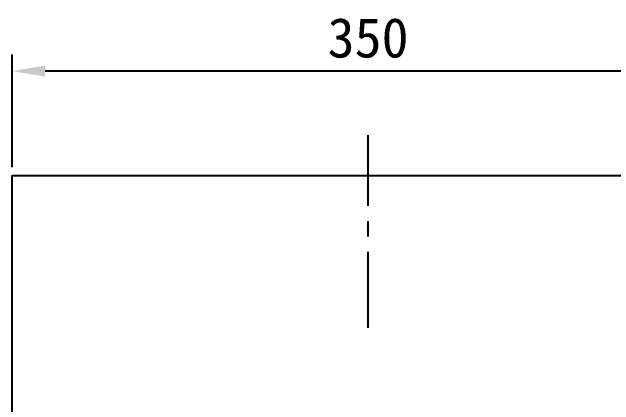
# Model space of a CAD drawing. Header units: millimetres. Extents: x 5 to 3846, y -2727 to 2747.
# Drawn here: x 1299.4 to 1595.2, y 1740.9 to 1934.2 of the extents above; entities that cross this region are included whole.
import ezdxf

# ---------------------------------------------------------------- set-up
doc = ezdxf.new("R2010")
doc.units = ezdxf.units.MM
doc.linetypes.add('CENTER', pattern=[2, 1.25, -0.25, 0.25, -0.25])
doc.dimstyles.new('ISO-25', dxfattribs={"dimtxt": 2.5, "dimasz": 2.5, "dimexe": 1.25, "dimexo": 0.625, "dimtad": 1, "dimdsep": 46, "dimtxsty": 'Standard', "dimcen": 2.5, "dimadec": 0, "dimazin": 0, "dimtfac": 1, "dimtmove": 0, "dimatfit": 3, "dimfxl": 0, "dimarcsym": 0})

# ---------------------------------------------------------------- blocks, each defined once
blk = doc.blocks.new('*D12')
at = {"color": 3, "lineweight": -2}
for p, q in [((1299.39, 1857.87), (1299.39, 1913.26)), ((1649.39, 1857.87), (1649.39, 1913.26)), ((1633.14, 1905.14), (1315.64, 1905.14))]:
    blk.add_line(p, q, dxfattribs=at)
at = {"color": 3}
for points in [[(1315.64, 1907.84), (1315.64, 1902.43), (1299.39, 1905.14)], [(1633.14, 1907.84), (1633.14, 1902.43), (1649.39, 1905.14)]]:
    blk.add_solid(points, dxfattribs=at)
at = {"layer": 'DEFPOINTS', "color": 0}
for p in [(1299.39, 1905.14), (1299.39, 1853.81), (1649.39, 1853.81)]:
    blk.add_point(p, dxfattribs=at)
at = {"color": 3, "insert": (1474.39, 1921.39), "char_height": 19.5, "attachment_point": 5}
blk.add_mtext('350', dxfattribs=at)

msp = doc.modelspace()

# ---------------------------------------------------------------- linework, layer by layer
at = {"color": 1, "linetype": 'CENTER', "ltscale": 30}
msp.add_line((1474.39, 1778.81), (1474.39, 1873.59), dxfattribs=at)
for p, q in [((1299.39, 1853.81), (1649.39, 1853.81)), ((1299.39, 1553.81), (1299.39, 1853.81))]:
    msp.add_line(p, q)

# ---------------------------------------------------------------- dimensions: what is measured, and where the dimension line sits
dim = msp.add_linear_dim(base=(1299.39, 1905.14), p1=(1649.39, 1853.81), p2=(1299.39, 1853.81), dimstyle='ISO-25', override={"dimscale": 6.5, "dimtxt": 3, "dimgap": 1, "dimdec": 0, "dimclrd": 3, "dimclre": 3, "dimclrt": 3, "dimtdec": 0})
dim.commit()
dim.dimension.update_dxf_attribs({"geometry": '*D12', "text_midpoint": (1474.39, 1921.39)})

doc.saveas('drawing.dxf')
